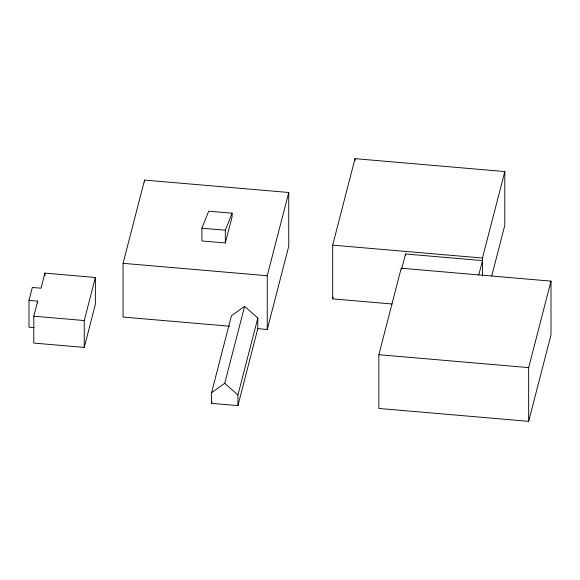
<?xml version="1.0" encoding="UTF-8"?>
<svg xmlns="http://www.w3.org/2000/svg" width="580" height="580" viewBox="0 0 580 580"><rect width="100%" height="100%" fill="white"/><g stroke="black" fill="none" stroke-linecap="round" stroke-linejoin="round"><path stroke-width="0.87" d="M29 300.375L32.335 287.455L41.02 288.202L44.914 273.122L95.374 277.472L95.374 304.333L84.252 347.413L33.785 343.063L33.785 316.201L37.678 301.121L29 300.375L29 327.243L34.206 327.693M84.252 347.413L84.252 320.544L95.374 277.472M229.629 326.228L123.062 317.057L123.062 263.327L144.565 180.083L288.753 192.495L288.753 246.225L267.25 329.469L257.803 328.657L237.93 405.608L211.548 403.339L211.548 392.74L231.427 315.788L244.615 306.32L257.803 318.058L257.803 328.657M225.33 242.955L232.087 216.789L232.087 213.201L208.677 211.185L201.912 228.186L201.912 240.939L225.33 242.955L225.33 230.202L232.087 213.201M211.548 403.339L211.997 401.592M211.548 392.74L224.736 383.271L244.615 306.32M267.25 329.469L267.25 275.739L288.753 192.495M237.93 405.608L237.93 395.009L257.803 318.058M392.051 303.985L332.673 298.874L332.673 245.144L355.018 158.659L504.81 171.557L504.81 225.286L491.724 275.957M332.673 298.874L333.13 297.127M378.863 354.714L401.2 268.228L551 281.126L551 334.856L528.663 421.341L378.863 408.443L378.863 354.714L528.663 367.611L551 281.126M401.635 269.106L405.543 253.975L482.473 260.601L478.783 274.891M482.473 275.863L482.473 258.042L504.81 171.557M201.912 228.186L225.33 230.202M332.673 245.144L482.473 258.042M123.062 263.327L267.25 275.739M33.785 316.201L84.252 320.544M224.736 383.271L237.93 395.009M528.663 367.611L528.663 421.341M405.543 253.975L405.543 255.773M355.018 158.659L355.018 160.45M144.565 180.083L144.565 181.874M44.914 273.122L44.914 275.812M37.678 301.121L37.678 302.912"/></g></svg>
